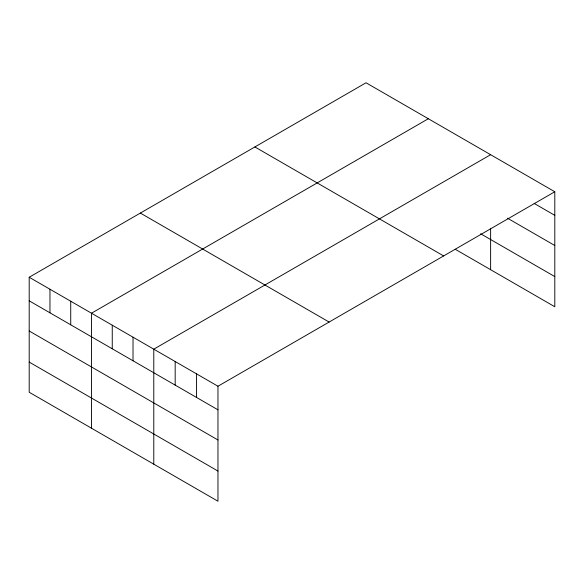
<?xml version="1.0" encoding="UTF-8"?>
<svg xmlns="http://www.w3.org/2000/svg" width="584" height="584" viewBox="0 0 584 584"><rect width="100%" height="100%" fill="white"/><g stroke="black" fill="none" stroke-linecap="round" stroke-linejoin="round"><path stroke-width="0.88" d="M554.8 191.756L366.037 82.775L29.2 277.247L29.2 392.244L217.963 501.225L217.963 386.228L554.8 191.756L554.8 306.753L455.243 249.273M428.327 118.742L91.491 313.214L91.491 428.203M490.618 154.702L153.782 349.174L153.782 464.171M534.17 203.429L554.8 215.343M507.43 218.161L554.8 245.506M480.625 233.761L554.8 276.582M254.879 146.956L443.643 255.931M140.357 213.072L329.12 322.054M29.2 277.247L217.963 386.228M29.2 300.833L217.963 409.815M29.2 330.997L217.963 439.978M29.2 362.08L217.963 471.054M490.618 228.877L490.618 269.698M196.567 373.877L196.567 397.463M175.178 361.525L175.178 385.111M133.021 337.187L133.021 360.773M112.252 325.2L112.252 348.787M70.73 301.227L70.73 324.806M49.961 289.233L49.961 312.82"/></g></svg>
